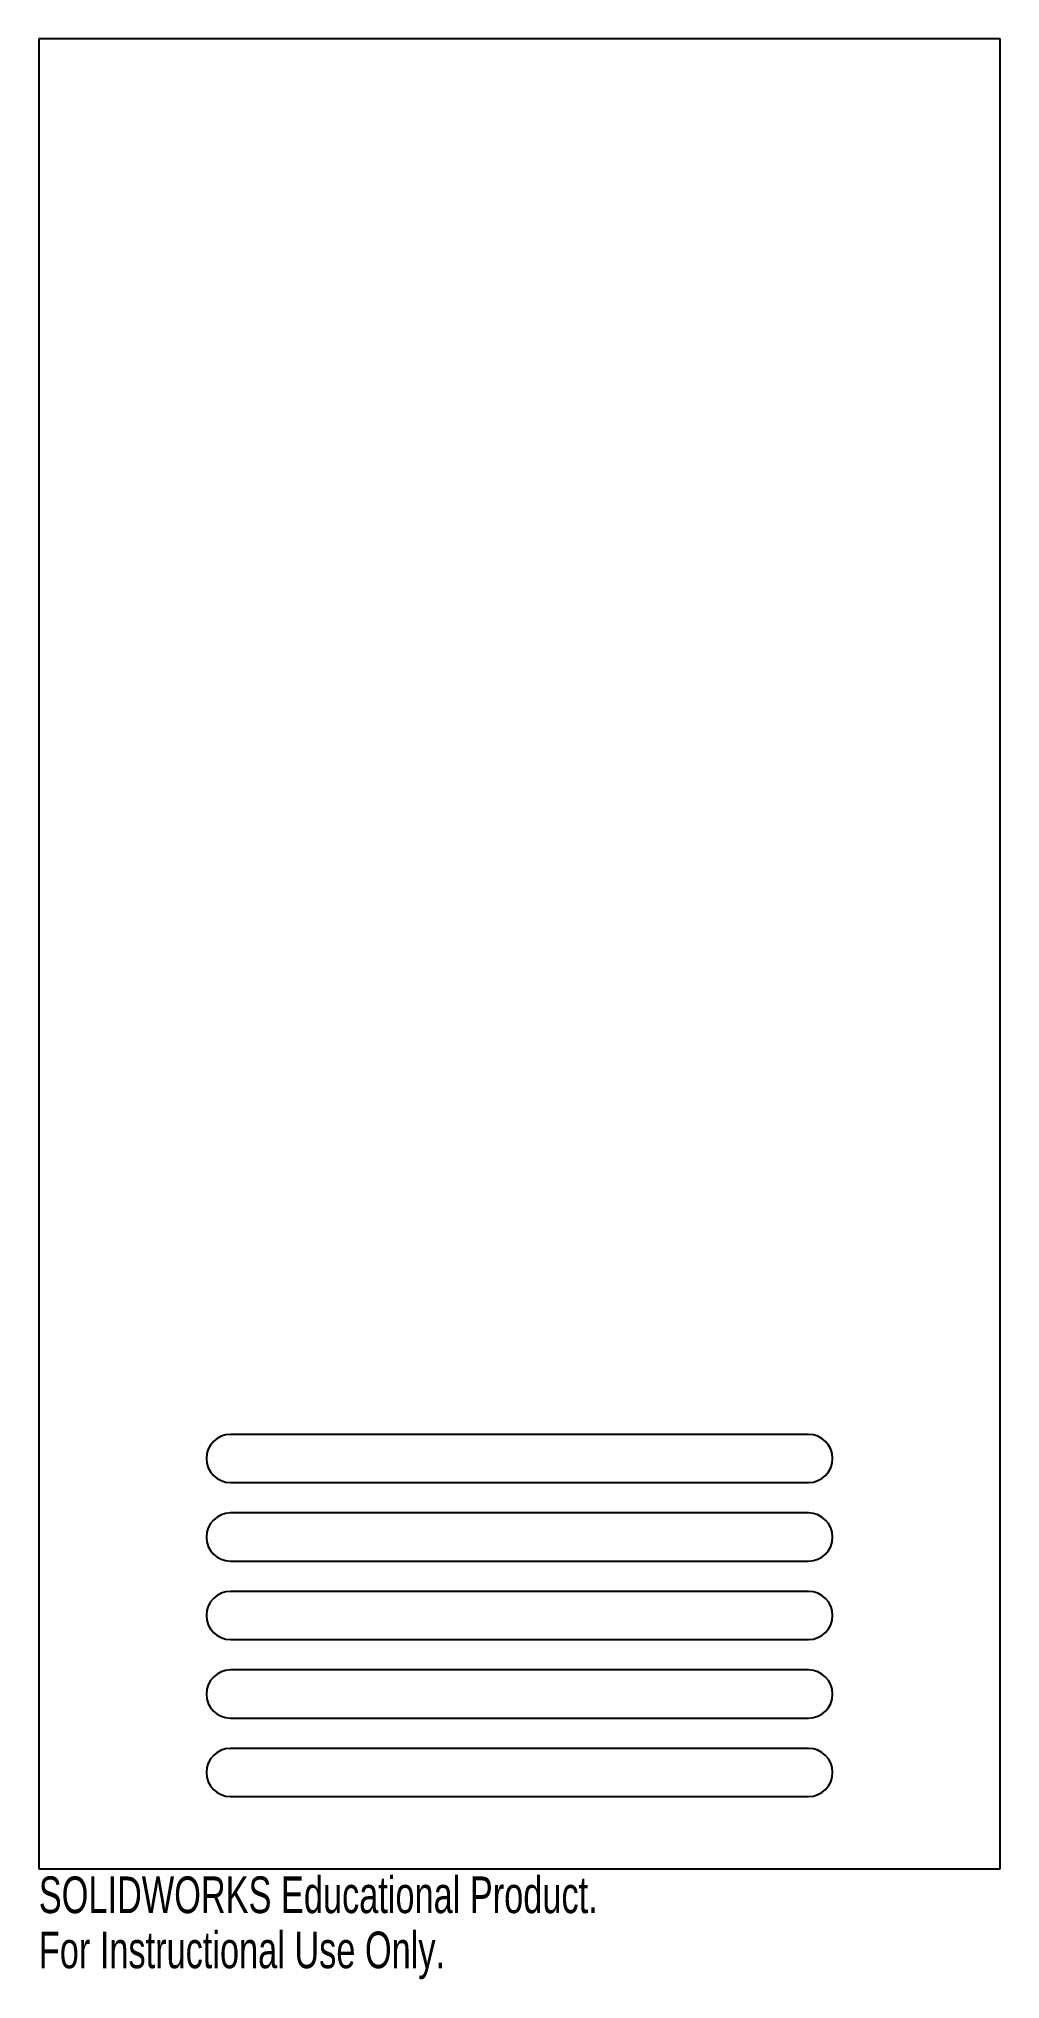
# Model space of a CAD drawing. Header units: inches. Extents: x -2.5 to 2.5, y -5.3 to 4.8.
import ezdxf

# ---------------------------------------------------------------- set-up
doc = ezdxf.new("R2010")
doc.units = ezdxf.units.IN
doc.header["$MEASUREMENT"] = 0
doc.styles.add('SLDTEXTSTYLE0', font='TXT', dxfattribs={"width": 0.7})

msp = doc.modelspace()

# ---------------------------------------------------------------- linework, layer by layer
at = {"color": 7, "linetype": 'Continuous', "lineweight": 25}
for p, q in [((2.495, 4.75), (-2.495, 4.75)), ((-2.495, 4.75), (-2.495, -4.75)), ((2.495, -4.75), (2.495, 4.75)), ((1.5, -2.495), (-1.5, -2.495)), ((-1.5, -2.745), (1.5, -2.745)), ((1.5, -2.903), (-1.5, -2.903)), ((-1.5, -3.153), (1.5, -3.153)), ((1.5, -3.31), (-1.5, -3.31)), ((-1.5, -3.56), (1.5, -3.56)), ((1.5, -3.718), (-1.5, -3.718)), ((-1.5, -3.968), (1.5, -3.968)), ((1.5, -4.125), (-1.5, -4.125)), ((-1.5, -4.375), (1.5, -4.375)), ((-2.495, -4.75), (2.495, -4.75))]:
    msp.add_line(p, q, dxfattribs=at)
for centre, start, end in [((-1.5, -2.62), 90, 270), ((1.5, -2.62), 270, 90), ((-1.5, -3.028), 90, 270), ((1.5, -3.028), 270, 90), ((-1.5, -3.435), 90, 270), ((1.5, -3.435), 270, 90), ((-1.5, -3.843), 90, 270), ((1.5, -3.843), 270, 90), ((-1.5, -4.25), 90, 270), ((1.5, -4.25), 270, 90)]:
    msp.add_arc(centre, 0.125, start, end, dxfattribs=at)

# ---------------------------------------------------------------- texts
at = {"color": 7, "linetype": 'Continuous', "char_height": 0.1903, "attachment_point": 1, "style": 'SLDTEXTSTYLE0'}
for s, insert in [('SOLIDWORKS Educational Product.', (-2.495, -4.79)), ('For Instructional Use Only.', (-2.495, -5.076))]:
    msp.add_mtext(s, dxfattribs=dict(at, insert=insert))

doc.saveas('drawing.dxf')
